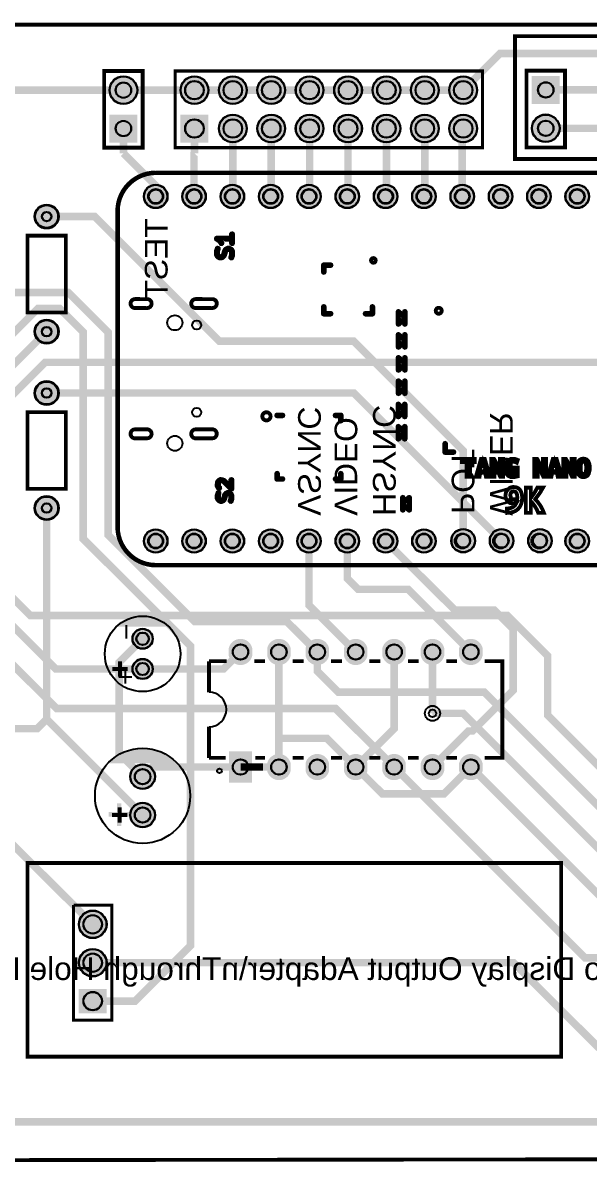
# Model space of a CAD drawing. Header units: millimetres. Extents: x -52 to 140, y -75 to 15.
# Drawn here: x 19.6 to 57.1, y -75.3 to 0.1 of the extents above; entities that cross this region are included whole.
import ezdxf

# ---------------------------------------------------------------- set-up
doc = ezdxf.new("R2010")
doc.units = ezdxf.units.MM
for name, color, linetype, true_color in [('BoardOutLine', 7, 'Continuous', 0xff00ff), ('BottomLayer', 7, 'Continuous', 0x0000ff), ('BottomSolderMaskLayer', 7, 'Continuous', 0xaa00ff), ('Document', 7, 'Continuous', 0xffffff), ('Hole', 7, 'Continuous', 0x222222), ('Multi-Layer', 7, 'Continuous', 0xc0c0c0), ('TopLayer', 7, 'Continuous', 0xff0000), ('TopSilkLayer', 7, 'Continuous', 0xffcc00), ('TopSolderMaskLayer', 7, 'Continuous', 0x800080)]:
    doc.layers.add(name, color=color, linetype=linetype, true_color=true_color)
doc.styles.get("Standard").update_dxf_attribs({"font": 'arial.ttf'})

msp = doc.modelspace()

# ---------------------------------------------------------------- hatches: boundary and pattern name
at = {"layer": 'BottomSolderMaskLayer'}
for points in [[(25.364, -4.333, 1), (27.214, -4.333, 1)], [(30.063, -4.333, 1), (31.913, -4.333, 1)], [(32.603, -4.333, 1), (34.453, -4.333, 1)], [(35.143, -4.333, 1), (36.993, -4.333, 1)], [(37.683, -4.333, 1), (39.533, -4.333, 1)], [(40.223, -4.333, 1), (42.073, -4.333, 1)], [(42.763, -4.333, 1), (44.613, -4.333, 1)], [(45.303, -4.333, 1), (47.153, -4.333, 1)], [(47.843, -4.333, 1), (49.693, -4.333, 1)], [(55.155, -3.393), (55.155, -5.243), (53.304, -5.243), (53.304, -3.393)], [(25.364, -7.799), (25.364, -5.948), (27.214, -5.948), (27.214, -7.799)], [(30.063, -5.948), (31.913, -5.948), (31.913, -7.799), (30.063, -7.799)], [(32.603, -6.873, 1), (34.453, -6.873, 1)], [(35.143, -6.873, 1), (36.993, -6.873, 1)], [(37.683, -6.873, 1), (39.533, -6.873, 1)], [(40.223, -6.873, 1), (42.073, -6.873, 1)], [(42.763, -6.873, 1), (44.613, -6.873, 1)], [(45.303, -6.873, 1), (47.153, -6.873, 1)], [(47.843, -6.873, 1), (49.693, -6.873, 1)], [(53.304, -6.858, 1), (55.155, -6.858, 1)], [(27.638, -11.367, 1), (29.212, -11.367, 1)], [(30.173, -11.367, 1), (31.748, -11.367, 1)], [(32.708, -11.367, 1), (34.283, -11.367, 1)], [(35.243, -11.367, 1), (36.818, -11.367, 1)], [(37.779, -11.367, 1), (39.353, -11.367, 1)], [(40.314, -11.367, 1), (41.888, -11.367, 1)], [(42.849, -11.367, 1), (44.424, -11.367, 1)], [(45.384, -11.367, 1), (46.959, -11.367, 1)], [(47.919, -11.367, 1), (49.494, -11.367, 1)], [(50.455, -11.367, 1), (52.029, -11.367, 1)], [(52.99, -11.367, 1), (54.565, -11.367, 1)], [(55.525, -11.367, 1), (57.1, -11.367, 1)], [(20.408, -12.7, 1), (22.01, -12.7, 1)], [(20.408, -20.32, 1), (22.01, -20.32, 1)], [(20.408, -24.384, 1), (22.01, -24.384, 1)], [(20.408, -32.004, 1), (22.01, -32.004, 1)], [(27.638, -34.183, 1), (29.213, -34.183, 1)], [(30.173, -34.183, 1), (31.748, -34.183, 1)], [(32.708, -34.183, 1), (34.283, -34.183, 1)], [(35.243, -34.183, 1), (36.818, -34.183, 1)], [(37.779, -34.183, 1), (39.353, -34.183, 1)], [(40.314, -34.183, 1), (41.889, -34.183, 1)], [(42.849, -34.183, 1), (44.424, -34.183, 1)], [(45.384, -34.183, 1), (46.959, -34.183, 1)], [(47.981, -34.163, 1), (49.555, -34.163, 1)], [(50.521, -34.163, 1), (52.096, -34.163, 1)], [(53.061, -34.163, 1), (54.636, -34.163, 1)], [(55.525, -34.183, 1), (57.1, -34.183, 1)], [(26.884, -40.656, 1), (28.234, -40.656, 1)], [(34.811, -41.788, -0.785398), (33.261, -41.788), (33.261, -41.271, -0.785398), (34.811, -41.271)], [(37.351, -41.788, -0.785398), (35.801, -41.788), (35.801, -41.271, -0.785398), (37.351, -41.271)], [(39.891, -41.788, -0.785398), (38.341, -41.788), (38.341, -41.271, -0.785398), (39.891, -41.271)], [(42.431, -41.788, -0.785398), (40.881, -41.788), (40.881, -41.271, -0.785398), (42.431, -41.271)], [(44.971, -41.788, -0.785398), (43.421, -41.788), (43.421, -41.271, -0.785398), (44.971, -41.271)], [(47.511, -41.788, -0.785398), (45.961, -41.788), (45.961, -41.271, -0.785398), (47.511, -41.271)], [(50.051, -41.788, -0.785398), (48.501, -41.788), (48.501, -41.271, -0.785398), (50.051, -41.271)], [(26.884, -42.656, 1), (28.234, -42.656, 1)], [(33.267, -50.183), (33.267, -48.115), (34.805, -48.115), (34.805, -50.183)], [(26.734, -49.784, 1), (28.384, -49.784, 1)], [(37.351, -49.408, -0.785398), (35.801, -49.408), (35.801, -48.891, -0.785398), (37.351, -48.891)], [(39.891, -49.408, -0.785398), (38.341, -49.408), (38.341, -48.891, -0.785398), (39.891, -48.891)], [(42.431, -49.408, -0.785398), (40.881, -49.408), (40.881, -48.891, -0.785398), (42.431, -48.891)], [(44.971, -49.408, -0.785398), (43.421, -49.408), (43.421, -48.891, -0.785398), (44.971, -48.891)], [(47.511, -49.408, -0.785398), (45.961, -49.408), (45.961, -48.891, -0.785398), (47.511, -48.891)], [(50.051, -49.408, -0.785398), (48.501, -49.408), (48.501, -48.891, -0.785398), (50.051, -48.891)], [(26.734, -52.324, 1), (28.384, -52.324, 1)], [(23.332, -59.563, 1), (25.182, -59.563, 1)], [(23.332, -62.103, 1), (25.182, -62.103, 1)], [(23.328, -65.453), (23.328, -63.834), (25.186, -63.834), (25.186, -65.453)]]:
    msp.add_hatch(color=256, dxfattribs=at).paths.add_polyline_path(points)
at = {"layer": 'Document'}
for points in [[(26.416, -40.64), (26.416, -39.751), (26.543, -39.751), (26.543, -40.64)], [(26.353, -43.625), (26.353, -42.736), (26.48, -42.736), (26.48, -43.625)], [(26.861, -43.244), (25.972, -43.244), (25.972, -43.117), (26.861, -43.117)], [(25.859, -53.054), (25.859, -51.554), (26.159, -51.554), (26.159, -53.054)], [(26.807, -52.435), (25.307, -52.435), (25.307, -52.135), (26.807, -52.135)]]:
    msp.add_hatch(color=256, dxfattribs=at).paths.add_polyline_path(points)
at = {"layer": 'Multi-Layer'}
for points in [[(25.389, -4.333, 1), (27.189, -4.333, 1)], [(30.088, -4.333, 1), (31.888, -4.333, 1)], [(32.628, -4.333, 1), (34.428, -4.333, 1)], [(35.168, -4.333, 1), (36.968, -4.333, 1)], [(37.708, -4.333, 1), (39.508, -4.333, 1)], [(40.248, -4.333, 1), (42.048, -4.333, 1)], [(42.788, -4.333, 1), (44.588, -4.333, 1)], [(45.328, -4.333, 1), (47.128, -4.333, 1)], [(47.868, -4.333, 1), (49.668, -4.333, 1)], [(55.129, -3.418), (55.129, -5.218), (53.329, -5.218), (53.329, -3.418)], [(25.389, -7.773), (25.389, -5.973), (27.189, -5.973), (27.189, -7.773)], [(30.088, -5.973), (31.888, -5.973), (31.888, -7.773), (30.088, -7.773)], [(32.628, -6.873, 1), (34.428, -6.873, 1)], [(35.168, -6.873, 1), (36.968, -6.873, 1)], [(37.708, -6.873, 1), (39.508, -6.873, 1)], [(40.248, -6.873, 1), (42.048, -6.873, 1)], [(42.788, -6.873, 1), (44.588, -6.873, 1)], [(45.328, -6.873, 1), (47.128, -6.873, 1)], [(47.868, -6.873, 1), (49.668, -6.873, 1)], [(53.329, -6.858, 1), (55.129, -6.858, 1)], [(27.663, -11.367, 1), (29.187, -11.367, 1)], [(30.198, -11.367, 1), (31.722, -11.367, 1)], [(32.734, -11.367, 1), (34.258, -11.367, 1)], [(35.269, -11.367, 1), (36.793, -11.367, 1)], [(37.804, -11.367, 1), (39.328, -11.367, 1)], [(40.339, -11.367, 1), (41.863, -11.367, 1)], [(42.874, -11.367, 1), (44.398, -11.367, 1)], [(45.409, -11.367, 1), (46.933, -11.367, 1)], [(47.945, -11.367, 1), (49.469, -11.367, 1)], [(50.48, -11.367, 1), (52.004, -11.367, 1)], [(53.015, -11.367, 1), (54.539, -11.367, 1)], [(55.55, -11.367, 1), (57.074, -11.367, 1)], [(20.459, -12.7, 1), (21.959, -12.7, 1)], [(20.459, -20.32, 1), (21.959, -20.32, 1)], [(20.459, -24.384, 1), (21.959, -24.384, 1)], [(20.459, -32.004, 1), (21.959, -32.004, 1)], [(27.663, -34.183, 1), (29.187, -34.183, 1)], [(30.198, -34.183, 1), (31.722, -34.183, 1)], [(32.734, -34.183, 1), (34.258, -34.183, 1)], [(35.269, -34.183, 1), (36.793, -34.183, 1)], [(37.804, -34.183, 1), (39.328, -34.183, 1)], [(40.339, -34.183, 1), (41.863, -34.183, 1)], [(42.875, -34.183, 1), (44.399, -34.183, 1)], [(45.41, -34.183, 1), (46.934, -34.183, 1)], [(48.006, -34.163, 1), (49.53, -34.163, 1)], [(50.546, -34.163, 1), (52.07, -34.163, 1)], [(53.086, -34.163, 1), (54.61, -34.163, 1)], [(55.55, -34.183, 1), (57.074, -34.183, 1)], [(26.909, -40.656, 1), (28.209, -40.656, 1)], [(34.786, -41.779, -0.785398), (33.286, -41.779), (33.286, -41.279, -0.785398), (34.786, -41.279)], [(37.326, -41.779, -0.785398), (35.826, -41.779), (35.826, -41.279, -0.785398), (37.326, -41.279)], [(39.866, -41.779, -0.785398), (38.366, -41.779), (38.366, -41.279, -0.785398), (39.866, -41.279)], [(42.406, -41.779, -0.785398), (40.906, -41.779), (40.906, -41.279, -0.785398), (42.406, -41.279)], [(44.946, -41.779, -0.785398), (43.446, -41.779), (43.446, -41.279, -0.785398), (44.946, -41.279)], [(47.486, -41.779, -0.785398), (45.986, -41.779), (45.986, -41.279, -0.785398), (47.486, -41.279)], [(50.026, -41.779, -0.785398), (48.526, -41.779), (48.526, -41.279, -0.785398), (50.026, -41.279)], [(26.909, -42.656, 1), (28.209, -42.656, 1)], [(33.286, -50.149), (33.286, -48.149), (34.786, -48.149), (34.786, -50.149)], [(26.759, -49.784, 1), (28.359, -49.784, 1)], [(37.326, -49.399, -0.785398), (35.826, -49.399), (35.826, -48.899, -0.785398), (37.326, -48.899)], [(39.866, -49.399, -0.785398), (38.366, -49.399), (38.366, -48.899, -0.785398), (39.866, -48.899)], [(42.406, -49.399, -0.785398), (40.906, -49.399), (40.906, -48.899, -0.785398), (42.406, -48.899)], [(44.946, -49.399, -0.785398), (43.446, -49.399), (43.446, -48.899, -0.785398), (44.946, -48.899)], [(47.486, -49.399, -0.785398), (45.986, -49.399), (45.986, -48.899, -0.785398), (47.486, -48.899)], [(50.026, -49.399, -0.785398), (48.526, -49.399), (48.526, -48.899, -0.785398), (50.026, -48.899)], [(26.759, -52.324, 1), (28.359, -52.324, 1)], [(23.357, -59.563, 1), (25.157, -59.563, 1)], [(23.357, -62.103, 1), (25.157, -62.103, 1)], [(23.357, -65.431), (23.357, -63.856), (25.157, -63.856), (25.157, -65.431)]]:
    msp.add_hatch(color=256, dxfattribs=at).paths.add_polyline_path(points)
at = {"layer": 'TopSilkLayer'}
for points in [[(25.908, -39.862), (25.956, -39.813), (26.005, -39.766), (26.056, -39.72), (26.108, -39.676), (26.162, -39.634), (26.216, -39.593), (26.272, -39.553), (26.329, -39.516), (26.387, -39.48), (26.447, -39.445), (26.507, -39.413), (26.568, -39.382), (26.63, -39.354), (26.693, -39.327), (26.756, -39.302), (26.821, -39.279), (26.886, -39.258), (26.951, -39.238), (27.017, -39.221), (27.084, -39.206), (27.151, -39.193), (27.219, -39.182), (27.286, -39.172), (27.354, -39.165), (27.422, -39.16), (27.491, -39.157), (27.559, -39.156), (27.627, -39.157), (27.696, -39.16), (27.764, -39.165), (27.832, -39.172), (27.9, -39.182), (27.967, -39.193), (28.034, -39.206), (28.101, -39.221), (28.167, -39.238), (28.232, -39.258), (28.297, -39.279), (28.362, -39.302), (28.425, -39.327), (28.488, -39.354), (28.55, -39.382), (28.611, -39.413), (28.671, -39.445), (28.731, -39.48), (28.789, -39.516), (28.846, -39.553), (28.902, -39.593), (28.956, -39.634), (29.01, -39.676), (29.062, -39.72), (29.113, -39.766), (29.162, -39.813), (29.21, -39.862)], [(25.273, -48.895), (25.327, -48.837), (25.382, -48.78), (25.439, -48.725), (25.497, -48.671), (25.557, -48.619), (25.618, -48.568), (25.68, -48.519), (25.743, -48.471), (25.808, -48.425), (25.874, -48.381), (25.941, -48.339), (26.009, -48.298), (26.078, -48.259), (26.147, -48.222), (26.218, -48.186), (26.29, -48.153), (26.363, -48.121), (26.436, -48.091), (26.51, -48.063), (26.585, -48.037), (26.661, -48.013), (26.737, -47.991), (26.814, -47.971), (26.891, -47.952), (26.968, -47.936), (27.046, -47.922), (27.125, -47.91), (27.203, -47.9), (27.282, -47.892), (27.361, -47.885), (27.44, -47.881), (27.519, -47.879), (27.599, -47.879), (27.678, -47.881), (27.757, -47.885), (27.836, -47.892), (27.915, -47.9), (27.994, -47.91), (28.072, -47.922), (28.15, -47.936), (28.227, -47.952), (28.305, -47.971), (28.381, -47.991), (28.457, -48.013), (28.533, -48.037), (28.608, -48.063), (28.682, -48.091), (28.755, -48.121), (28.828, -48.153), (28.9, -48.186), (28.971, -48.222), (29.041, -48.259), (29.11, -48.298), (29.178, -48.339), (29.244, -48.381), (29.31, -48.425), (29.375, -48.471), (29.438, -48.519), (29.5, -48.568), (29.561, -48.619), (29.621, -48.671), (29.679, -48.725), (29.736, -48.78), (29.791, -48.837), (29.845, -48.895)]]:
    msp.add_hatch(color=256, dxfattribs=at).paths.add_polyline_path(points)
at = {"layer": 'TopSolderMaskLayer'}
for points in [[(25.364, -4.333, 1), (27.214, -4.333, 1)], [(30.063, -4.333, 1), (31.913, -4.333, 1)], [(32.603, -4.333, 1), (34.453, -4.333, 1)], [(35.143, -4.333, 1), (36.993, -4.333, 1)], [(37.683, -4.333, 1), (39.533, -4.333, 1)], [(40.223, -4.333, 1), (42.073, -4.333, 1)], [(42.763, -4.333, 1), (44.613, -4.333, 1)], [(45.303, -4.333, 1), (47.153, -4.333, 1)], [(47.843, -4.333, 1), (49.693, -4.333, 1)], [(55.155, -3.393), (55.155, -5.243), (53.304, -5.243), (53.304, -3.393)], [(25.364, -7.799), (25.364, -5.948), (27.214, -5.948), (27.214, -7.799)], [(30.063, -5.948), (31.913, -5.948), (31.913, -7.799), (30.063, -7.799)], [(32.603, -6.873, 1), (34.453, -6.873, 1)], [(35.143, -6.873, 1), (36.993, -6.873, 1)], [(37.683, -6.873, 1), (39.533, -6.873, 1)], [(40.223, -6.873, 1), (42.073, -6.873, 1)], [(42.763, -6.873, 1), (44.613, -6.873, 1)], [(45.303, -6.873, 1), (47.153, -6.873, 1)], [(47.843, -6.873, 1), (49.693, -6.873, 1)], [(53.304, -6.858, 1), (55.155, -6.858, 1)], [(27.638, -11.367, 1), (29.212, -11.367, 1)], [(30.173, -11.367, 1), (31.748, -11.367, 1)], [(32.708, -11.367, 1), (34.283, -11.367, 1)], [(35.243, -11.367, 1), (36.818, -11.367, 1)], [(37.779, -11.367, 1), (39.353, -11.367, 1)], [(40.314, -11.367, 1), (41.888, -11.367, 1)], [(42.849, -11.367, 1), (44.424, -11.367, 1)], [(45.384, -11.367, 1), (46.959, -11.367, 1)], [(47.919, -11.367, 1), (49.494, -11.367, 1)], [(50.455, -11.367, 1), (52.029, -11.367, 1)], [(52.99, -11.367, 1), (54.565, -11.367, 1)], [(55.525, -11.367, 1), (57.1, -11.367, 1)], [(20.408, -12.7, 1), (22.01, -12.7, 1)], [(20.408, -20.32, 1), (22.01, -20.32, 1)], [(20.408, -24.384, 1), (22.01, -24.384, 1)], [(20.408, -32.004, 1), (22.01, -32.004, 1)], [(27.638, -34.183, 1), (29.213, -34.183, 1)], [(30.173, -34.183, 1), (31.748, -34.183, 1)], [(32.708, -34.183, 1), (34.283, -34.183, 1)], [(35.243, -34.183, 1), (36.818, -34.183, 1)], [(37.779, -34.183, 1), (39.353, -34.183, 1)], [(40.314, -34.183, 1), (41.889, -34.183, 1)], [(42.849, -34.183, 1), (44.424, -34.183, 1)], [(45.384, -34.183, 1), (46.959, -34.183, 1)], [(47.981, -34.163, 1), (49.555, -34.163, 1)], [(50.521, -34.163, 1), (52.096, -34.163, 1)], [(53.061, -34.163, 1), (54.636, -34.163, 1)], [(55.525, -34.183, 1), (57.1, -34.183, 1)], [(26.884, -40.656, 1), (28.234, -40.656, 1)], [(34.811, -41.788, -0.785398), (33.261, -41.788), (33.261, -41.271, -0.785398), (34.811, -41.271)], [(37.351, -41.788, -0.785398), (35.801, -41.788), (35.801, -41.271, -0.785398), (37.351, -41.271)], [(39.891, -41.788, -0.785398), (38.341, -41.788), (38.341, -41.271, -0.785398), (39.891, -41.271)], [(42.431, -41.788, -0.785398), (40.881, -41.788), (40.881, -41.271, -0.785398), (42.431, -41.271)], [(44.971, -41.788, -0.785398), (43.421, -41.788), (43.421, -41.271, -0.785398), (44.971, -41.271)], [(47.511, -41.788, -0.785398), (45.961, -41.788), (45.961, -41.271, -0.785398), (47.511, -41.271)], [(50.051, -41.788, -0.785398), (48.501, -41.788), (48.501, -41.271, -0.785398), (50.051, -41.271)], [(26.884, -42.656, 1), (28.234, -42.656, 1)], [(33.267, -50.183), (33.267, -48.115), (34.805, -48.115), (34.805, -50.183)], [(26.734, -49.784, 1), (28.384, -49.784, 1)], [(37.351, -49.408, -0.785398), (35.801, -49.408), (35.801, -48.891, -0.785398), (37.351, -48.891)], [(39.891, -49.408, -0.785398), (38.341, -49.408), (38.341, -48.891, -0.785398), (39.891, -48.891)], [(42.431, -49.408, -0.785398), (40.881, -49.408), (40.881, -48.891, -0.785398), (42.431, -48.891)], [(44.971, -49.408, -0.785398), (43.421, -49.408), (43.421, -48.891, -0.785398), (44.971, -48.891)], [(47.511, -49.408, -0.785398), (45.961, -49.408), (45.961, -48.891, -0.785398), (47.511, -48.891)], [(50.051, -49.408, -0.785398), (48.501, -49.408), (48.501, -48.891, -0.785398), (50.051, -48.891)], [(26.734, -52.324, 1), (28.384, -52.324, 1)], [(23.332, -59.563, 1), (25.182, -59.563, 1)], [(23.332, -62.103, 1), (25.182, -62.103, 1)], [(23.328, -65.453), (23.328, -63.834), (25.186, -63.834), (25.186, -65.453)]]:
    msp.add_hatch(color=256, dxfattribs=at).paths.add_polyline_path(points)

# ---------------------------------------------------------------- linework, layer by layer
at = {"layer": 'BoardOutLine', "const_width": 0.254}
for points in [[(100, -75.063), (10.033, -75.184), (10.033, -66.04), (10.033, -66.04), (10.033, -58.039), (1.524, -58.039), (0, -57.023), (0, -33.528), (0, -21.082), (10.033, -21.082), (10.033, -20.066), (0, -20.066), (0, -16.002), (0.762, -15.494), (1.524, -14.986), (3.683, -14.986), (10.033, -14.986), (10.033, -8.001), (10.033, -8.001), (10.033, 0)], [(10.033, 0), (100, 0), (100, -75)]]:
    msp.add_lwpolyline(points, dxfattribs=at)
at = {"layer": 'BottomLayer', "const_width": 0.5}
for points in [[(26.289, -6.873), (26.289, -8.514)], [(30.988, -6.873), (30.988, -8.514)], [(33.496, -11.367), (33.528, -11.334), (33.528, -6.873)], [(36.031, -11.367), (36.068, -11.329), (36.068, -6.873)], [(38.566, -11.367), (38.608, -11.325), (38.608, -6.873)], [(41.101, -11.367), (41.148, -11.32), (41.148, -6.873)], [(43.636, -11.367), (43.688, -11.315), (43.688, -6.873)], [(46.171, -11.367), (46.228, -11.31), (46.228, -6.873)], [(48.707, -11.367), (48.707, -6.934), (48.768, -6.873)], [(54.229, -6.858), (88.9, -6.858), (94.234, -12.192), (94.234, -42.672), (93.218, -43.688), (91.821, -43.688)], [(28.425, -11.367), (28.425, -10.649), (26.289, -8.514)], [(30.96, -11.367), (30.96, -8.541), (30.988, -8.514)], [(21.209, -12.7), (24.384, -12.7), (32.639, -20.955), (41.529, -20.955), (48.768, -28.194), (48.768, -34.163)], [(5.461, -22.611), (13.348, -22.611), (18.23, -17.729), (22.639, -17.729), (25.273, -20.363), (25.273, -33.782), (30.998, -39.507), (37.094, -39.507), (39.116, -41.529)], [(5.461, -26.609), (12.809, -26.609), (20.632, -18.786), (22.057, -18.786), (23.622, -20.351), (23.622, -34.036), (30.734, -41.148), (30.734, -60.96), (27.051, -64.643), (24.257, -64.643)], [(11.201, -42.61), (18.637, -35.175), (18.637, -22.892), (21.209, -20.32)], [(21.209, -32.004), (21.209, -45.974)], [(38.566, -34.183), (38.566, -38.439), (41.656, -41.529)], [(41.102, -34.183), (41.102, -36.657), (41.831, -37.386), (45.133, -37.386), (49.276, -41.529)], [(46.736, -49.149), (49.121, -46.764), (49.383, -46.764), (52.07, -44.077), (52.07, -40.005), (50.818, -38.753), (48.207, -38.753), (43.637, -34.183)], [(27.559, -49.784), (26.012, -48.237), (26.012, -42.203), (27.559, -40.656)], [(36.576, -41.529), (36.576, -47.244)], [(44.196, -41.529), (44.196, -46.609), (41.656, -49.149)], [(46.736, -41.529), (46.736, -45.593)], [(5.461, -46.61), (20.573, -46.61), (21.209, -45.974)], [(21.209, -45.974), (27.559, -52.324)], [(36.576, -47.244), (36.576, -49.149)], [(41.656, -49.149), (39.751, -47.244), (36.576, -47.244)], [(49.276, -49.149), (47.503, -50.922), (43.429, -50.922), (41.656, -49.149)], [(49.276, -49.149), (58.558, -58.431), (59.5, -58.431)], [(24.257, -59.563), (15.304, -50.61), (5.461, -50.61)]]:
    msp.add_lwpolyline(points, dxfattribs=at)
at = {"layer": 'BottomSolderMaskLayer'}
for centre, radius in [((26.289, -4.333), 0.925), ((30.988, -4.333), 0.925), ((30.988, -4.333), 0.617), ((33.528, -4.333), 0.925), ((33.528, -4.333), 0.617), ((36.068, -4.333), 0.925), ((36.068, -4.333), 0.617), ((38.608, -4.333), 0.925), ((38.608, -4.333), 0.617), ((41.148, -4.333), 0.925), ((41.148, -4.333), 0.617), ((43.688, -4.333), 0.925), ((43.688, -4.333), 0.617), ((46.228, -4.333), 0.925), ((46.228, -4.333), 0.617), ((48.768, -4.333), 0.925), ((48.768, -4.333), 0.617), ((26.289, -4.333), 0.514), ((54.229, -4.318), 0.514), ((33.528, -6.873), 0.925), ((36.068, -6.873), 0.925), ((38.608, -6.873), 0.925), ((41.148, -6.873), 0.925), ((43.688, -6.873), 0.925), ((46.228, -6.873), 0.925), ((48.768, -6.873), 0.925), ((54.229, -6.858), 0.925), ((26.289, -6.873), 0.514), ((30.988, -6.873), 0.617), ((33.528, -6.873), 0.617), ((36.068, -6.873), 0.617), ((38.608, -6.873), 0.617), ((41.148, -6.873), 0.617), ((43.688, -6.873), 0.617), ((46.228, -6.873), 0.617), ((48.768, -6.873), 0.617), ((54.229, -6.858), 0.514), ((28.425, -11.367), 0.787), ((28.425, -11.367), 0.472), ((30.96, -11.367), 0.787), ((30.96, -11.367), 0.472), ((33.496, -11.367), 0.787), ((33.495, -11.367), 0.472), ((36.031, -11.367), 0.787), ((36.031, -11.367), 0.472), ((38.566, -11.367), 0.787), ((38.566, -11.367), 0.472), ((41.101, -11.367), 0.787), ((41.101, -11.367), 0.472), ((43.636, -11.367), 0.787), ((43.636, -11.367), 0.472), ((46.171, -11.367), 0.787), ((46.172, -11.367), 0.472), ((48.707, -11.367), 0.787), ((48.707, -11.367), 0.472), ((51.242, -11.367), 0.787), ((51.242, -11.367), 0.472), ((53.777, -11.367), 0.787), ((53.777, -11.367), 0.472), ((56.312, -11.367), 0.787), ((56.312, -11.367), 0.472), ((21.209, -12.7), 0.801), ((21.209, -12.7), 0.32), ((21.209, -20.32), 0.801), ((21.209, -20.32), 0.32), ((21.209, -24.384), 0.801), ((21.209, -24.384), 0.32), ((21.209, -32.004), 0.801), ((21.209, -32.004), 0.32), ((28.425, -34.183), 0.787), ((28.425, -34.183), 0.472), ((30.96, -34.183), 0.787), ((30.96, -34.183), 0.472), ((33.496, -34.183), 0.787), ((33.496, -34.183), 0.472), ((36.031, -34.183), 0.787), ((36.031, -34.183), 0.472), ((38.566, -34.183), 0.787), ((38.566, -34.183), 0.472), ((41.101, -34.183), 0.787), ((41.101, -34.183), 0.472), ((43.637, -34.183), 0.787), ((43.636, -34.183), 0.472), ((46.172, -34.183), 0.787), ((46.172, -34.183), 0.472), ((48.768, -34.163), 0.787), ((48.768, -34.163), 0.472), ((51.308, -34.163), 0.787), ((51.308, -34.163), 0.472), ((53.848, -34.163), 0.787), ((53.848, -34.163), 0.472), ((56.312, -34.183), 0.787), ((56.313, -34.183), 0.472), ((27.559, -40.656), 0.675), ((27.559, -40.656), 0.416), ((34.036, -41.529), 0.513), ((36.576, -41.529), 0.513), ((39.116, -41.529), 0.513), ((41.656, -41.529), 0.513), ((44.196, -41.529), 0.513), ((46.736, -41.529), 0.513), ((49.276, -41.529), 0.513), ((27.559, -42.656), 0.675), ((27.559, -42.656), 0.416), ((27.559, -49.784), 0.825), ((34.036, -49.149), 0.513), ((36.576, -49.149), 0.513), ((39.116, -49.149), 0.513), ((41.656, -49.149), 0.513), ((44.196, -49.149), 0.513), ((46.736, -49.149), 0.513), ((49.276, -49.149), 0.513), ((27.559, -49.784), 0.516), ((27.559, -52.324), 0.825), ((27.559, -52.324), 0.516), ((24.257, -59.563), 0.925), ((24.257, -59.563), 0.617), ((24.257, -62.103), 0.925), ((24.257, -62.103), 0.617), ((24.257, -64.643), 0.619)]:
    msp.add_circle(centre, radius, dxfattribs=at)
at = {"layer": 'Document'}
msp.add_circle((32.639, -49.403), 0.15, dxfattribs=at)
at = {"layer": 'Hole'}
msp.add_circle((46.736, -45.593), 0.25, dxfattribs=at)
at = {"layer": 'Multi-Layer'}
for centre, radius in [((26.289, -4.333), 0.9), ((30.988, -4.333), 0.9), ((30.988, -4.333), 0.6), ((33.528, -4.333), 0.9), ((33.528, -4.333), 0.6), ((36.068, -4.333), 0.9), ((36.068, -4.333), 0.6), ((38.608, -4.333), 0.9), ((38.608, -4.333), 0.6), ((41.148, -4.333), 0.9), ((41.148, -4.333), 0.6), ((43.688, -4.333), 0.9), ((43.688, -4.333), 0.6), ((46.228, -4.333), 0.9), ((46.228, -4.333), 0.6), ((48.768, -4.333), 0.9), ((48.768, -4.333), 0.6), ((26.289, -4.333), 0.5), ((54.229, -4.318), 0.5), ((33.528, -6.873), 0.9), ((36.068, -6.873), 0.9), ((38.608, -6.873), 0.9), ((41.148, -6.873), 0.9), ((43.688, -6.873), 0.9), ((46.228, -6.873), 0.9), ((48.768, -6.873), 0.9), ((54.229, -6.858), 0.9), ((26.289, -6.873), 0.5), ((30.988, -6.873), 0.6), ((33.528, -6.873), 0.6), ((36.068, -6.873), 0.6), ((38.608, -6.873), 0.6), ((41.148, -6.873), 0.6), ((43.688, -6.873), 0.6), ((46.228, -6.873), 0.6), ((48.768, -6.873), 0.6), ((54.229, -6.858), 0.5), ((28.425, -11.367), 0.762), ((28.425, -11.367), 0.457), ((30.96, -11.367), 0.762), ((30.96, -11.367), 0.457), ((33.496, -11.367), 0.762), ((33.495, -11.367), 0.457), ((36.031, -11.367), 0.762), ((36.031, -11.367), 0.457), ((38.566, -11.367), 0.762), ((38.566, -11.367), 0.457), ((41.101, -11.367), 0.762), ((41.101, -11.367), 0.457), ((43.636, -11.367), 0.762), ((43.636, -11.367), 0.457), ((46.171, -11.367), 0.762), ((46.172, -11.367), 0.457), ((48.707, -11.367), 0.762), ((48.707, -11.367), 0.457), ((51.242, -11.367), 0.762), ((51.242, -11.367), 0.457), ((53.777, -11.367), 0.762), ((53.777, -11.367), 0.457), ((56.312, -11.367), 0.762), ((56.312, -11.367), 0.457), ((21.209, -12.7), 0.75), ((21.209, -12.7), 0.3), ((21.209, -20.32), 0.75), ((21.209, -20.32), 0.3), ((21.209, -24.384), 0.75), ((21.209, -24.384), 0.3), ((21.209, -32.004), 0.75), ((21.209, -32.004), 0.3), ((28.425, -34.183), 0.762), ((28.425, -34.183), 0.457), ((30.96, -34.183), 0.762), ((30.96, -34.183), 0.457), ((33.496, -34.183), 0.762), ((33.496, -34.183), 0.457), ((36.031, -34.183), 0.762), ((36.031, -34.183), 0.457), ((38.566, -34.183), 0.762), ((38.566, -34.183), 0.457), ((41.101, -34.183), 0.762), ((41.101, -34.183), 0.457), ((43.637, -34.183), 0.762), ((43.636, -34.183), 0.457), ((46.172, -34.183), 0.762), ((46.172, -34.183), 0.457), ((48.768, -34.163), 0.762), ((48.768, -34.163), 0.457), ((51.308, -34.163), 0.762), ((51.308, -34.163), 0.457), ((53.848, -34.163), 0.762), ((53.848, -34.163), 0.457), ((56.312, -34.183), 0.762), ((56.313, -34.183), 0.457), ((27.559, -40.656), 0.65), ((27.559, -40.656), 0.4), ((34.036, -41.529), 0.5), ((36.576, -41.529), 0.5), ((39.116, -41.529), 0.5), ((41.656, -41.529), 0.5), ((44.196, -41.529), 0.5), ((46.736, -41.529), 0.5), ((49.276, -41.529), 0.5), ((27.559, -42.656), 0.65), ((27.559, -42.656), 0.4), ((46.736, -45.593), 0.5), ((27.559, -49.784), 0.8), ((34.036, -49.149), 0.5), ((36.576, -49.149), 0.5), ((39.116, -49.149), 0.5), ((41.656, -49.149), 0.5), ((44.196, -49.149), 0.5), ((46.736, -49.149), 0.5), ((49.276, -49.149), 0.5), ((27.559, -49.784), 0.5), ((27.559, -52.324), 0.8), ((27.559, -52.324), 0.5), ((24.257, -59.563), 0.9), ((24.257, -59.563), 0.6), ((24.257, -62.103), 0.9), ((24.257, -62.103), 0.6), ((24.257, -64.643), 0.6)]:
    msp.add_circle(centre, radius, dxfattribs=at)
at = {"layer": 'TopLayer', "const_width": 0.5}
for points in [[(48.768, -4.333), (51.196, -1.905), (78.74, -1.905), (84.201, -7.366), (84.201, -11.367)], [(26.289, -4.333), (15.333, -4.333), (15, -4)], [(30.988, -4.333), (26.289, -4.333)], [(33.528, -4.333), (30.988, -4.333)], [(33.528, -4.333), (36.068, -4.333)], [(36.068, -4.333), (38.608, -4.333)], [(38.608, -4.333), (41.148, -4.333)], [(41.148, -4.333), (43.688, -4.333)], [(43.688, -4.333), (46.228, -4.333)], [(46.228, -4.333), (48.768, -4.333)], [(71.524, -11.367), (71.524, -7.262), (68.58, -4.318), (54.229, -4.318)], [(27.559, -42.657), (21.819, -42.657), (15.225, -36.063), (15.225, -28.235), (21.107, -22.352), (81.915, -22.352), (86.736, -17.531), (86.736, -11.367)], [(51.308, -34.163), (41.529, -24.384), (21.209, -24.384)], [(11.483, -34.892), (21.863, -45.272), (40.319, -45.272), (44.196, -49.149)], [(16.518, -35.499), (20.135, -39.116), (51.689, -39.116), (54.356, -41.783), (54.356, -45.72), (60.706, -52.07), (79.375, -52.07), (81.021, -50.424), (81.021, -47.498)], [(34.036, -41.529), (32.909, -42.656), (27.559, -42.656)], [(39.116, -41.529), (39.116, -42.799), (40.513, -44.196), (50.165, -44.196), (60.833, -54.864), (63.5, -54.864), (67.12, -58.484), (67.12, -60.071)], [(46.736, -45.593), (48.768, -45.593), (62.04, -58.865), (62.04, -60.071)], [(34.036, -49.149), (28.194, -49.149), (27.559, -49.784)], [(34.781, -49.149), (34.036, -49.149)], [(34.781, -49.149), (35.527, -49.149)], [(36.576, -49.149), (35.527, -49.149), (35.527, -49.149)], [(44.196, -49.149), (56.826, -61.779), (70.492, -61.779)], [(24.257, -62.103), (52.106, -62.103), (62.04, -72.036), (62.04, -72.644)], [(59.5, -72.644), (16.644, -72.644), (15, -71)]]:
    msp.add_lwpolyline(points, dxfattribs=at)
at = {"layer": 'TopSilkLayer'}
for points, const_width in [([(52.197, -0.762), (91.44, -0.762), (91.44, -8.89), (52.197, -8.89), (52.197, -0.762)], 0.254), ([(25.019, -8.143), (25.019, -3.063), (27.559, -3.063), (27.559, -8.143), (25.019, -8.143)], 0.254), ([(29.718, -8.143), (50.038, -8.143), (50.038, -3.063), (29.718, -3.063), (29.718, -8.143)], 0.203), ([(55.499, -3.048), (55.499, -8.128), (52.959, -8.128), (52.959, -3.048), (55.499, -3.048)], 0.254), ([(19.939, -19.05), (19.939, -13.97), (22.479, -13.97), (22.479, -19.05), (19.939, -19.05)], 0.254), ([(33.536, -13.837), (33.554, -13.885), (33.554, -14.455), (33.516, -14.52), (33.466, -14.529), (33.422, -14.504), (33.404, -14.455), (33.404, -14.245), (32.709, -14.245), (32.784, -14.326), (32.84, -14.447), (32.828, -14.497), (32.787, -14.527), (32.736, -14.524), (32.657, -14.405), (32.576, -14.324), (32.42, -14.215), (32.406, -14.165), (32.427, -14.119), (32.473, -14.096), (33.404, -14.095), (33.409, -13.86), (33.441, -13.82), (33.492, -13.811), (33.536, -13.837)], 0.254), ([(33.314, -14.766), (33.417, -14.816), (33.484, -14.878), (33.553, -15.017), (33.554, -15.263), (33.49, -15.452), (33.446, -15.479), (33.396, -15.472), (33.362, -15.434), (33.36, -15.382), (33.404, -15.251), (33.404, -15.044), (33.37, -14.975), (33.271, -14.91), (33.211, -14.91), (33.113, -14.975), (33.074, -15.052), (33.024, -15.246), (32.975, -15.344), (32.895, -15.424), (32.775, -15.48), (32.645, -15.476), (32.542, -15.425), (32.462, -15.346), (32.406, -15.225), (32.406, -14.978), (32.47, -14.789), (32.513, -14.762), (32.564, -14.77), (32.598, -14.808), (32.599, -14.86), (32.556, -14.99), (32.556, -15.198), (32.59, -15.267), (32.689, -15.331), (32.748, -15.331), (32.847, -15.267), (32.885, -15.19), (32.936, -14.996), (32.984, -14.897), (33.046, -14.83), (33.185, -14.761), (33.314, -14.766)], 0.254), ([(40.036, -15.878), (40.054, -15.92), (40.036, -15.962), (39.994, -15.98), (39.605, -15.98), (39.605, -16.369), (39.587, -16.412), (39.545, -16.429), (39.503, -16.412), (39.485, -16.369), (39.485, -15.92), (39.503, -15.878), (39.545, -15.86), (39.994, -15.86), (40.036, -15.878)], 0.254), ([(42.902, -15.471), (42.959, -15.528), (42.98, -15.606), (42.959, -15.683), (42.902, -15.74), (42.824, -15.761), (42.746, -15.74), (42.689, -15.683), (42.668, -15.606), (42.689, -15.528), (42.746, -15.471), (42.824, -15.45), (42.902, -15.471)], 0.254), ([(27.915, -18.169), (28.016, -18.21), (28.097, -18.285), (28.145, -18.383), (28.154, -18.492), (28.124, -18.597), (28.058, -18.685), (27.964, -18.742), (27.856, -18.762), (27, -18.757), (26.898, -18.716), (26.817, -18.642), (26.769, -18.543), (26.76, -18.434), (26.79, -18.328), (26.857, -18.241), (26.95, -18.184), (27.058, -18.164), (27.915, -18.169)], 0.254), ([(32.226, -18.169), (32.328, -18.21), (32.409, -18.285), (32.457, -18.383), (32.466, -18.492), (32.436, -18.597), (32.369, -18.685), (32.276, -18.742), (32.168, -18.762), (31.012, -18.757), (30.91, -18.716), (30.83, -18.642), (30.782, -18.543), (30.772, -18.434), (30.803, -18.328), (30.869, -18.241), (30.962, -18.184), (31.07, -18.164), (32.226, -18.169)], 0.254), ([(39.587, -18.642), (39.605, -18.685), (39.605, -19.074), (39.994, -19.074), (40.036, -19.092), (40.054, -19.134), (40.036, -19.176), (39.994, -19.194), (39.545, -19.194), (39.503, -19.176), (39.485, -19.134), (39.485, -18.685), (39.503, -18.642), (39.545, -18.625), (39.587, -18.642)], 0.254), ([(42.267, -19.176), (42.25, -19.134), (42.267, -19.092), (42.31, -19.074), (42.699, -19.074), (42.699, -18.685), (42.717, -18.642), (42.759, -18.625), (42.801, -18.642), (42.819, -18.685), (42.819, -19.134), (42.801, -19.176), (42.759, -19.194), (42.31, -19.194), (42.267, -19.176)], 0.254), ([(44.952, -18.97), (44.97, -19.012), (44.97, -19.811), (44.952, -19.853), (44.91, -19.871), (44.868, -19.853), (44.85, -19.811), (44.85, -19.55), (44.527, -19.854), (44.486, -19.871), (44.443, -19.853), (44.426, -19.811), (44.426, -19.012), (44.442, -18.971), (44.484, -18.953), (44.527, -18.969), (44.85, -19.273), (44.85, -19.012), (44.868, -18.97), (44.91, -18.952), (44.952, -18.97)], 0.254), ([(44.546, -19.672), (44.822, -19.412), (44.546, -19.151), (44.546, -19.672)], 0.254), ([(47.194, -18.743), (47.274, -18.782), (47.329, -18.851), (47.349, -18.938), (47.329, -19.025), (47.273, -19.095), (47.193, -19.133), (47.105, -19.133), (47.025, -19.094), (46.969, -19.024), (46.95, -18.938), (46.97, -18.851), (47.025, -18.782), (47.105, -18.743), (47.194, -18.743)], 0.254), ([(44.952, -20.491), (44.97, -20.534), (44.97, -21.332), (44.952, -21.374), (44.91, -21.392), (44.868, -21.374), (44.85, -21.332), (44.85, -21.071), (44.527, -21.375), (44.486, -21.392), (44.443, -21.374), (44.426, -21.332), (44.426, -20.534), (44.442, -20.493), (44.484, -20.474), (44.527, -20.49), (44.85, -20.794), (44.85, -20.534), (44.868, -20.491), (44.91, -20.473), (44.952, -20.491)], 0.254), ([(44.546, -21.193), (44.822, -20.933), (44.546, -20.672), (44.546, -21.193)], 0.254), ([(44.952, -22.012), (44.97, -22.055), (44.97, -22.853), (44.952, -22.895), (44.91, -22.913), (44.868, -22.895), (44.85, -22.853), (44.85, -22.592), (44.527, -22.897), (44.486, -22.913), (44.443, -22.895), (44.426, -22.853), (44.426, -22.055), (44.442, -22.014), (44.484, -21.995), (44.527, -22.011), (44.85, -22.315), (44.85, -22.055), (44.868, -22.012), (44.91, -21.995), (44.952, -22.012)], 0.254), ([(44.546, -22.714), (44.822, -22.454), (44.546, -22.193), (44.546, -22.714)], 0.254), ([(44.952, -23.559), (44.97, -23.601), (44.97, -24.4), (44.952, -24.442), (44.91, -24.459), (44.868, -24.442), (44.85, -24.4), (44.85, -24.139), (44.527, -24.443), (44.486, -24.459), (44.443, -24.442), (44.426, -24.4), (44.426, -23.601), (44.442, -23.56), (44.484, -23.541), (44.527, -23.558), (44.85, -23.862), (44.85, -23.601), (44.868, -23.559), (44.91, -23.541), (44.952, -23.559)], 0.254), ([(44.546, -24.261), (44.822, -24), (44.546, -23.74), (44.546, -24.261)], 0.254), ([(19.939, -30.734), (19.939, -25.654), (22.479, -25.654), (22.479, -30.734), (19.939, -30.734)], 0.254), ([(35.855, -25.676), (35.944, -25.736), (36.004, -25.825), (36.025, -25.93), (36.004, -26.034), (35.944, -26.124), (35.855, -26.183), (35.75, -26.204), (35.645, -26.183), (35.556, -26.124), (35.497, -26.034), (35.476, -25.93), (35.497, -25.825), (35.556, -25.736), (35.645, -25.676), (35.75, -25.655), (35.855, -25.676)], 0.254), ([(44.943, -25.098), (44.961, -25.141), (44.961, -25.939), (44.943, -25.981), (44.901, -25.999), (44.859, -25.981), (44.841, -25.939), (44.841, -25.679), (44.518, -25.983), (44.477, -25.999), (44.434, -25.981), (44.417, -25.939), (44.417, -25.141), (44.433, -25.1), (44.475, -25.081), (44.518, -25.097), (44.841, -25.401), (44.841, -25.141), (44.859, -25.098), (44.901, -25.081), (44.943, -25.098)], 0.254), ([(44.537, -25.801), (44.814, -25.54), (44.537, -25.279), (44.537, -25.801)], 0.254), ([(36.852, -25.824), (36.869, -25.866), (36.852, -25.909), (36.809, -25.926), (36.46, -25.926), (36.418, -25.909), (36.4, -25.866), (36.418, -25.824), (36.46, -25.806), (36.809, -25.806), (36.852, -25.824)], 0.254), ([(40.714, -25.824), (40.732, -25.866), (40.732, -26.215), (40.714, -26.258), (40.672, -26.275), (40.63, -26.258), (40.612, -26.215), (40.612, -25.926), (40.323, -25.926), (40.28, -25.909), (40.263, -25.866), (40.28, -25.824), (40.323, -25.806), (40.672, -25.806), (40.714, -25.824)], 0.254), ([(27.915, -26.793), (28.016, -26.834), (28.097, -26.908), (28.145, -27.007), (28.154, -27.116), (28.124, -27.221), (28.058, -27.308), (27.964, -27.366), (27.856, -27.386), (27, -27.38), (26.898, -27.34), (26.817, -27.265), (26.769, -27.167), (26.76, -27.058), (26.79, -26.952), (26.857, -26.865), (26.95, -26.807), (27.058, -26.787), (27.915, -26.793)], 0.254), ([(32.226, -26.793), (32.328, -26.834), (32.409, -26.908), (32.457, -27.007), (32.466, -27.116), (32.436, -27.221), (32.369, -27.308), (32.276, -27.366), (32.168, -27.386), (31.012, -27.38), (30.91, -27.34), (30.83, -27.265), (30.782, -27.167), (30.772, -27.058), (30.803, -26.952), (30.869, -26.865), (30.962, -26.807), (31.07, -26.787), (32.226, -26.793)], 0.254), ([(44.943, -26.573), (44.961, -26.616), (44.961, -27.414), (44.943, -27.456), (44.901, -27.474), (44.859, -27.456), (44.841, -27.414), (44.841, -27.153), (44.518, -27.458), (44.477, -27.474), (44.434, -27.456), (44.417, -27.414), (44.417, -26.616), (44.433, -26.575), (44.475, -26.556), (44.518, -26.572), (44.841, -26.876), (44.841, -26.616), (44.859, -26.573), (44.901, -26.556), (44.943, -26.573)], 0.254), ([(44.537, -27.275), (44.814, -27.015), (44.537, -26.754), (44.537, -27.275)], 0.254), ([(47.616, -27.704), (47.634, -27.747), (47.634, -28.236), (48.123, -28.236), (48.165, -28.253), (48.183, -28.295), (48.165, -28.338), (48.123, -28.355), (47.574, -28.355), (47.532, -28.338), (47.514, -28.295), (47.514, -27.747), (47.532, -27.704), (47.574, -27.687), (47.616, -27.704)], 0.254), ([(49.542, -28.949), (49.232, -28.949), (49.232, -29.932), (48.996, -29.932), (48.996, -28.949), (48.686, -28.949), (48.686, -28.755), (49.542, -28.755), (49.542, -28.949)], 0.254), ([(49.903, -29.66), (49.85, -29.932), (49.606, -29.932), (49.941, -28.755), (50.196, -28.755), (50.395, -29.422), (50.523, -29.932), (50.272, -29.932), (50.217, -29.66), (49.903, -29.66)], 0.254), ([(50.154, -29.345), (50.063, -28.983), (49.997, -29.228), (49.947, -29.466), (50.177, -29.466), (50.154, -29.345)], 0.254), ([(50.869, -28.842), (51.192, -29.48), (51.192, -28.755), (51.403, -28.755), (51.403, -29.932), (51.215, -29.932), (51.041, -29.541), (50.838, -29.151), (50.838, -29.932), (50.627, -29.932), (50.627, -28.755), (50.816, -28.755), (50.869, -28.842)], 0.254), ([(52.174, -28.739), (52.373, -28.814), (52.312, -29.001), (52.209, -28.953), (52.084, -28.932), (51.943, -28.963), (51.849, -29.047), (51.796, -29.176), (51.787, -29.471), (51.846, -29.654), (51.928, -29.729), (52.042, -29.754), (52.133, -29.746), (52.133, -29.316), (52.367, -29.316), (52.367, -29.904), (52.139, -29.952), (51.918, -29.947), (51.742, -29.869), (51.618, -29.716), (51.551, -29.486), (51.552, -29.201), (51.629, -28.972), (51.765, -28.816), (51.948, -28.739), (52.174, -28.739)], 0.254), ([(53.721, -28.842), (54.044, -29.48), (54.044, -28.755), (54.255, -28.755), (54.255, -29.932), (54.067, -29.932), (53.893, -29.541), (53.691, -29.151), (53.691, -29.932), (53.479, -29.932), (53.479, -28.755), (53.668, -28.755), (53.721, -28.842)], 0.254), ([(54.656, -29.66), (54.603, -29.932), (54.36, -29.932), (54.695, -28.755), (54.949, -28.755), (55.149, -29.422), (55.276, -29.932), (55.025, -29.932), (54.97, -29.66), (54.656, -29.66)], 0.254), ([(54.908, -29.345), (54.816, -28.983), (54.751, -29.228), (54.7, -29.466), (54.93, -29.466), (54.908, -29.345)], 0.254), ([(55.622, -28.842), (55.946, -29.48), (55.946, -28.755), (56.157, -28.755), (56.157, -29.932), (55.968, -29.932), (55.795, -29.541), (55.592, -29.151), (55.592, -29.932), (55.381, -29.932), (55.381, -28.755), (55.569, -28.755), (55.622, -28.842)], 0.254), ([(56.324, -29.076), (56.408, -28.884), (56.492, -28.798), (56.596, -28.746), (56.719, -28.729), (56.847, -28.746), (56.952, -28.798), (57.035, -28.884), (57.116, -29.076), (57.137, -29.2), (57.137, -29.486), (57.081, -29.715), (57.033, -29.802), (56.95, -29.888), (56.846, -29.94), (56.721, -29.957), (56.594, -29.94), (56.489, -29.888), (56.405, -29.802), (56.357, -29.715), (56.302, -29.486), (56.303, -29.2), (56.324, -29.076)], 0.254), ([(56.54, -29.503), (56.567, -29.634), (56.623, -29.721), (56.719, -29.754), (56.815, -29.721), (56.873, -29.633), (56.904, -29.426), (56.899, -29.182), (56.873, -29.052), (56.816, -28.964), (56.719, -28.932), (56.623, -28.964), (56.567, -29.053), (56.535, -29.26), (56.54, -29.503)], 0.254), ([(32.814, -30.085), (32.967, -30.14), (33.359, -30.531), (33.363, -30.13), (33.396, -30.091), (33.447, -30.082), (33.491, -30.108), (33.509, -30.156), (33.509, -30.712), (33.477, -30.773), (33.427, -30.786), (33.381, -30.765), (32.88, -30.264), (32.78, -30.231), (32.724, -30.231), (32.665, -30.26), (32.61, -30.344), (32.61, -30.523), (32.689, -30.637), (32.693, -30.688), (32.664, -30.73), (32.614, -30.743), (32.525, -30.679), (32.461, -30.549), (32.465, -30.301), (32.511, -30.208), (32.586, -30.133), (32.698, -30.081), (32.814, -30.085)], 0.254), ([(36.502, -29.686), (36.52, -29.729), (36.52, -30.018), (36.809, -30.018), (36.852, -30.036), (36.869, -30.078), (36.852, -30.12), (36.809, -30.138), (36.46, -30.138), (36.418, -30.12), (36.4, -30.078), (36.4, -29.729), (36.418, -29.686), (36.46, -29.669), (36.502, -29.686)], 0.254), ([(40.28, -30.12), (40.263, -30.078), (40.28, -30.036), (40.323, -30.018), (40.612, -30.018), (40.612, -29.729), (40.63, -29.686), (40.672, -29.669), (40.714, -29.686), (40.732, -29.729), (40.732, -30.078), (40.714, -30.12), (40.672, -30.138), (40.323, -30.138), (40.28, -30.12)], 0.254), ([(33.288, -30.941), (33.382, -30.987), (33.444, -31.044), (33.508, -31.174), (33.509, -31.396), (33.45, -31.571), (33.406, -31.598), (33.355, -31.59), (33.321, -31.552), (33.32, -31.501), (33.359, -31.384), (33.359, -31.2), (33.33, -31.141), (33.245, -31.086), (33.195, -31.086), (33.11, -31.141), (33.077, -31.208), (33.031, -31.383), (32.987, -31.472), (32.912, -31.548), (32.801, -31.599), (32.681, -31.595), (32.587, -31.549), (32.512, -31.474), (32.461, -31.362), (32.46, -31.139), (32.52, -30.965), (32.563, -30.938), (32.614, -30.945), (32.648, -30.984), (32.649, -31.035), (32.61, -31.152), (32.61, -31.336), (32.665, -31.42), (32.724, -31.45), (32.774, -31.45), (32.859, -31.394), (32.892, -31.327), (32.933, -31.164), (32.982, -31.063), (33.038, -31.001), (33.169, -30.937), (33.288, -30.941)], 0.254), ([(51.853, -31.663), (51.685, -31.549), (51.591, -31.38), (51.562, -31.174), (51.595, -30.976), (51.695, -30.793), (51.86, -30.659), (51.969, -30.619), (52.095, -30.606), (52.267, -30.627), (52.41, -30.69), (52.523, -30.795), (52.606, -30.937), (52.655, -31.112), (52.671, -31.32), (52.654, -31.548), (52.601, -31.749), (52.516, -31.921), (52.401, -32.063), (52.256, -32.175), (52.086, -32.256), (51.891, -32.305), (51.675, -32.322), (51.664, -32.036), (51.868, -32.012), (52.049, -31.943), (52.194, -31.827), (52.289, -31.659), (52.1, -31.705), (51.853, -31.663)], 0.254), ([(52.002, -30.912), (51.935, -30.972), (51.897, -31.061), (51.885, -31.169), (51.944, -31.363), (52.023, -31.413), (52.143, -31.43), (52.251, -31.42), (52.343, -31.39), (52.348, -31.277), (52.336, -31.141), (52.295, -31.015), (52.22, -30.924), (52.103, -30.889), (52.002, -30.912)], 0.254), ([(53.24, -31.341), (53.486, -30.991), (53.673, -30.649), (54.048, -30.649), (53.838, -31.009), (53.533, -31.417), (53.703, -31.603), (53.866, -31.827), (54.005, -32.073), (54.104, -32.316), (53.73, -32.316), (53.645, -32.113), (53.522, -31.9), (53.381, -31.706), (53.24, -31.554), (53.24, -32.316), (52.909, -32.316), (52.909, -30.649), (53.24, -30.649), (53.24, -31.341)], 0.254), ([(45.196, -31.261), (45.238, -31.278), (45.255, -31.32), (45.255, -32.119), (45.239, -32.16), (45.197, -32.179), (45.154, -32.162), (44.831, -31.858), (44.831, -32.119), (44.814, -32.161), (44.771, -32.179), (44.729, -32.161), (44.711, -32.119), (44.711, -31.32), (44.729, -31.278), (44.771, -31.26), (44.814, -31.278), (44.831, -31.32), (44.831, -31.581), (45.154, -31.277), (45.196, -31.261)], 0.254), ([(44.859, -31.719), (45.136, -31.98), (45.136, -31.459), (44.859, -31.719)], 0.254), ([(19.939, -55.499), (55.245, -55.499), (55.245, -68.326), (19.939, -68.326), (19.939, -55.499)], 0.254)]:
    msp.add_lwpolyline(points, close=True, dxfattribs=dict(at, const_width=const_width))
for points, const_width in [([(28.429, -9.826), (28.136, -9.844), (27.837, -9.899), (27.547, -9.989), (27.27, -10.114), (27.01, -10.271), (26.771, -10.458), (26.556, -10.673)], 0.254), ([(26.628, -10.53), (26.843, -10.339), (27.077, -10.173), (27.328, -10.034), (27.593, -9.924), (27.869, -9.845), (28.152, -9.797), (28.439, -9.78)], 0.254), ([(93.29, -9.826), (28.429, -9.826)], 0.254), ([(28.439, -9.78), (93.28, -9.78)], 0.254), ([(28.42, -35.804), (28.152, -35.789), (27.869, -35.741), (27.593, -35.662), (27.328, -35.552), (27.077, -35.413), (26.843, -35.247), (26.628, -35.056), (26.437, -34.841), (26.271, -34.607), (26.132, -34.356), (26.022, -34.091), (25.943, -33.815), (25.895, -33.532), (25.879, -33.245), (25.879, -12.341), (25.895, -12.054), (25.943, -11.771), (26.022, -11.495), (26.132, -11.23), (26.271, -10.979), (26.437, -10.744), (26.628, -10.53)], 0.254), ([(26.556, -10.673), (26.369, -10.912), (26.212, -11.172), (26.087, -11.449), (25.997, -11.739), (25.942, -12.037), (25.925, -12.331), (25.928, -33.245), (25.942, -33.548), (25.997, -33.847), (26.087, -34.137), (26.212, -34.414), (26.369, -34.674), (26.556, -34.913), (26.771, -35.127), (27.01, -35.315), (27.27, -35.472), (27.547, -35.597), (27.837, -35.687), (28.136, -35.742), (28.415, -35.758), (93.28, -35.756)], 0.254), ([(93.28, -35.805), (28.42, -35.804)], 0.254), ([(26.059, -43.172), (26.059, -42.156)], 0.254), ([(31.956, -42.139), (33.124, -42.139)], 0.254), ([(31.956, -42.139), (31.956, -44.196)], 0.254), ([(34.949, -42.139), (35.664, -42.139)], 0.254), ([(37.489, -42.139), (38.204, -42.139)], 0.254), ([(40.029, -42.139), (40.744, -42.139)], 0.254), ([(42.569, -42.139), (43.284, -42.139)], 0.254), ([(45.109, -42.139), (45.824, -42.139)], 0.254), ([(47.649, -42.139), (48.364, -42.139)], 0.254), ([(50.189, -42.139), (51.356, -42.139), (51.356, -48.539), (50.189, -48.539)], 0.254), ([(25.559, -42.656), (26.575, -42.656)], 0.254), ([(31.956, -46.482), (31.956, -48.539)], 0.254), ([(33.055, -48.539), (31.956, -48.539)], 0.254), ([(35.664, -48.539), (35.017, -48.539)], 0.254), ([(38.204, -48.539), (37.489, -48.539)], 0.254), ([(40.744, -48.539), (40.029, -48.539)], 0.254), ([(43.284, -48.539), (42.569, -48.539)], 0.254), ([(45.824, -48.539), (45.109, -48.539)], 0.254), ([(48.364, -48.539), (47.649, -48.539)], 0.254), ([(26.035, -52.832), (26.035, -51.816)], 0.254), ([(25.527, -52.324), (26.543, -52.324)], 0.254), ([(22.987, -64.008), (22.987, -65.913), (25.527, -65.913), (25.527, -58.293), (22.987, -58.293)], 0.203), ([(22.987, -58.293), (22.987, -64.008)], 0.203)]:
    msp.add_lwpolyline(points, dxfattribs=dict(at, const_width=const_width))
for centre, radius in [((28.425, -11.367), 0.499), ((30.96, -11.367), 0.499), ((33.496, -11.367), 0.499), ((36.031, -11.367), 0.499), ((38.566, -11.367), 0.499), ((41.101, -11.367), 0.499), ((43.636, -11.367), 0.499), ((46.171, -11.367), 0.499), ((48.707, -11.367), 0.499), ((51.242, -11.367), 0.499), ((53.777, -11.367), 0.499), ((56.312, -11.367), 0.499), ((29.693, -19.731), 0.499), ((31.14, -19.89), 0.299), ((31.14, -25.66), 0.299), ((29.693, -27.716), 0.499), ((28.425, -34.183), 0.499), ((30.96, -34.183), 0.499), ((33.496, -34.183), 0.499), ((36.031, -34.183), 0.499), ((38.566, -34.183), 0.499), ((41.101, -34.183), 0.499), ((43.637, -34.183), 0.499), ((46.172, -34.183), 0.499), ((48.707, -34.183), 0.499), ((51.242, -34.183), 0.499), ((53.777, -34.183), 0.499), ((56.312, -34.183), 0.499), ((27.559, -41.656), 2.5), ((27.559, -51.054), 3.15), ((32.639, -49.403), 0.15)]:
    msp.add_circle(centre, radius, dxfattribs=at)
msp.add_arc((31.956, -45.339), 1.143, 270, 90, dxfattribs=at)
at = {"layer": 'TopSolderMaskLayer'}
for centre, radius in [((26.289, -4.333), 0.925), ((30.988, -4.333), 0.925), ((30.988, -4.333), 0.617), ((33.528, -4.333), 0.925), ((33.528, -4.333), 0.617), ((36.068, -4.333), 0.925), ((36.068, -4.333), 0.617), ((38.608, -4.333), 0.925), ((38.608, -4.333), 0.617), ((41.148, -4.333), 0.925), ((41.148, -4.333), 0.617), ((43.688, -4.333), 0.925), ((43.688, -4.333), 0.617), ((46.228, -4.333), 0.925), ((46.228, -4.333), 0.617), ((48.768, -4.333), 0.925), ((48.768, -4.333), 0.617), ((26.289, -4.333), 0.514), ((54.229, -4.318), 0.514), ((33.528, -6.873), 0.925), ((36.068, -6.873), 0.925), ((38.608, -6.873), 0.925), ((41.148, -6.873), 0.925), ((43.688, -6.873), 0.925), ((46.228, -6.873), 0.925), ((48.768, -6.873), 0.925), ((54.229, -6.858), 0.925), ((26.289, -6.873), 0.514), ((30.988, -6.873), 0.617), ((33.528, -6.873), 0.617), ((36.068, -6.873), 0.617), ((38.608, -6.873), 0.617), ((41.148, -6.873), 0.617), ((43.688, -6.873), 0.617), ((46.228, -6.873), 0.617), ((48.768, -6.873), 0.617), ((54.229, -6.858), 0.514), ((28.425, -11.367), 0.787), ((28.425, -11.367), 0.472), ((30.96, -11.367), 0.787), ((30.96, -11.367), 0.472), ((33.496, -11.367), 0.787), ((33.495, -11.367), 0.472), ((36.031, -11.367), 0.787), ((36.031, -11.367), 0.472), ((38.566, -11.367), 0.787), ((38.566, -11.367), 0.472), ((41.101, -11.367), 0.787), ((41.101, -11.367), 0.472), ((43.636, -11.367), 0.787), ((43.636, -11.367), 0.472), ((46.171, -11.367), 0.787), ((46.172, -11.367), 0.472), ((48.707, -11.367), 0.787), ((48.707, -11.367), 0.472), ((51.242, -11.367), 0.787), ((51.242, -11.367), 0.472), ((53.777, -11.367), 0.787), ((53.777, -11.367), 0.472), ((56.312, -11.367), 0.787), ((56.312, -11.367), 0.472), ((21.209, -12.7), 0.801), ((21.209, -12.7), 0.32), ((21.209, -20.32), 0.801), ((21.209, -20.32), 0.32), ((21.209, -24.384), 0.801), ((21.209, -24.384), 0.32), ((21.209, -32.004), 0.801), ((21.209, -32.004), 0.32), ((28.425, -34.183), 0.787), ((28.425, -34.183), 0.472), ((30.96, -34.183), 0.787), ((30.96, -34.183), 0.472), ((33.496, -34.183), 0.787), ((33.496, -34.183), 0.472), ((36.031, -34.183), 0.787), ((36.031, -34.183), 0.472), ((38.566, -34.183), 0.787), ((38.566, -34.183), 0.472), ((41.101, -34.183), 0.787), ((41.101, -34.183), 0.472), ((43.637, -34.183), 0.787), ((43.636, -34.183), 0.472), ((46.172, -34.183), 0.787), ((46.172, -34.183), 0.472), ((48.768, -34.163), 0.787), ((48.768, -34.163), 0.472), ((51.308, -34.163), 0.787), ((51.308, -34.163), 0.472), ((53.848, -34.163), 0.787), ((53.848, -34.163), 0.472), ((56.312, -34.183), 0.787), ((56.313, -34.183), 0.472), ((27.559, -40.656), 0.675), ((27.559, -40.656), 0.416), ((34.036, -41.529), 0.513), ((36.576, -41.529), 0.513), ((39.116, -41.529), 0.513), ((41.656, -41.529), 0.513), ((44.196, -41.529), 0.513), ((46.736, -41.529), 0.513), ((49.276, -41.529), 0.513), ((27.559, -42.656), 0.675), ((27.559, -42.656), 0.416), ((27.559, -49.784), 0.825), ((34.036, -49.149), 0.513), ((36.576, -49.149), 0.513), ((39.116, -49.149), 0.513), ((41.656, -49.149), 0.513), ((44.196, -49.149), 0.513), ((46.736, -49.149), 0.513), ((49.276, -49.149), 0.513), ((27.559, -49.784), 0.516), ((27.559, -52.324), 0.825), ((27.559, -52.324), 0.516), ((24.257, -59.563), 0.925), ((24.257, -59.563), 0.617), ((24.257, -62.103), 0.925), ((24.257, -62.103), 0.617), ((24.257, -64.643), 0.619)]:
    msp.add_circle(centre, radius, dxfattribs=at)

# ---------------------------------------------------------------- texts
at = {"layer": 'BottomSilkLayer', "text_generation_flag": 2}
for s, rotation, p in [('TEST', 90, (29.21, -12.827)), ('VSYNC', 270, (37.846, -32.512)), ('HSYNC', 270, (42.799, -32.512)), ('VIDEO', 270, (40.259, -32.512)), ('WIPER', 270, (50.546, -32.512)), ('POT', 270, (48.006, -32.385))]:
    msp.add_text(s, height=1.5, rotation=rotation, dxfattribs=at).set_placement(p)
msp.add_text('TRS-80 Digital Video Display Output Adapter\\nThrough Hole Remix by Jay Crutti 2024 \\nOriginal by Matt Boytim 2022\\nwww.jaycrutti.com', height=1.5, dxfattribs=at).set_placement((76.327, -63.246))

doc.saveas('drawing.dxf')
